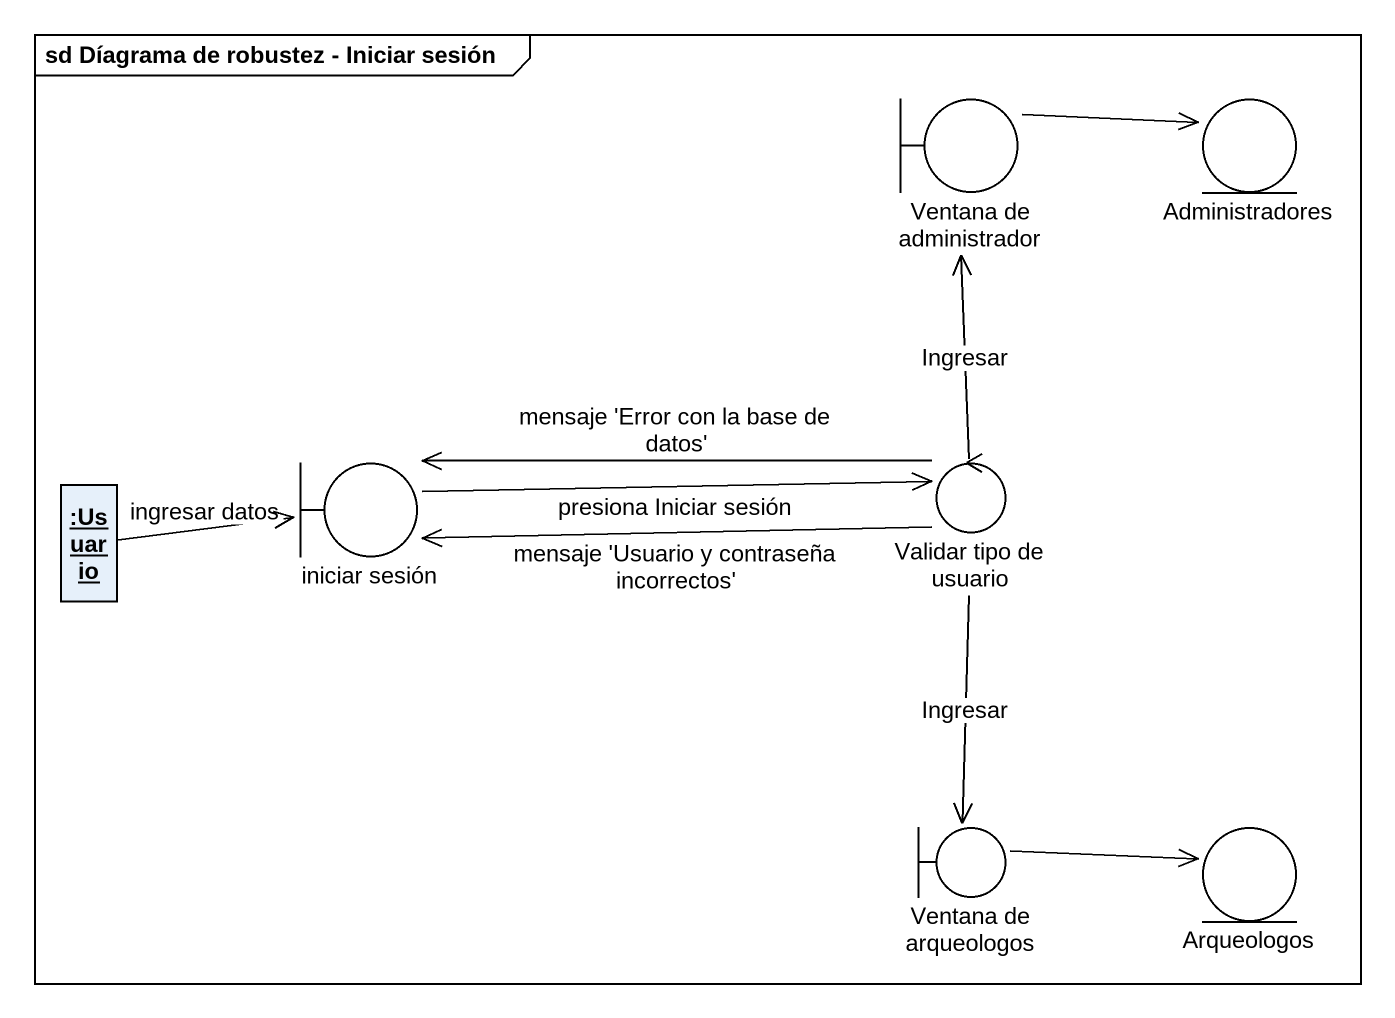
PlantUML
@startuml
mainframe sd Díagrama de robustez - Iniciar sesión
allowmixing
hide circle
hide empty members
boundary "Ventana de administrador" as Ventana_de_administrador
entity Administradores
object ":Usuario" as Usuario
boundary "iniciar sesión" as iniciar_sesión
control "Validar tipo de usuario" as Validar_tipo_de_usuario
boundary "Ventana de arqueologos" as Ventana_de_arqueologos
entity Arqueologos
Ventana_de_administrador -right-> Administradores
Usuario -right-> iniciar_sesión : ingresar datos
iniciar_sesión -right-> Validar_tipo_de_usuario : presiona Iniciar sesión
Validar_tipo_de_usuario -up-> Ventana_de_administrador : Ingresar
Validar_tipo_de_usuario -left-> iniciar_sesión : mensaje 'Error con la base de datos'
Validar_tipo_de_usuario -left-> iniciar_sesión : mensaje 'Usuario y contraseña incorrectos'
Validar_tipo_de_usuario --> Ventana_de_arqueologos : Ingresar
Ventana_de_arqueologos -right-> Arqueologos
@enduml
